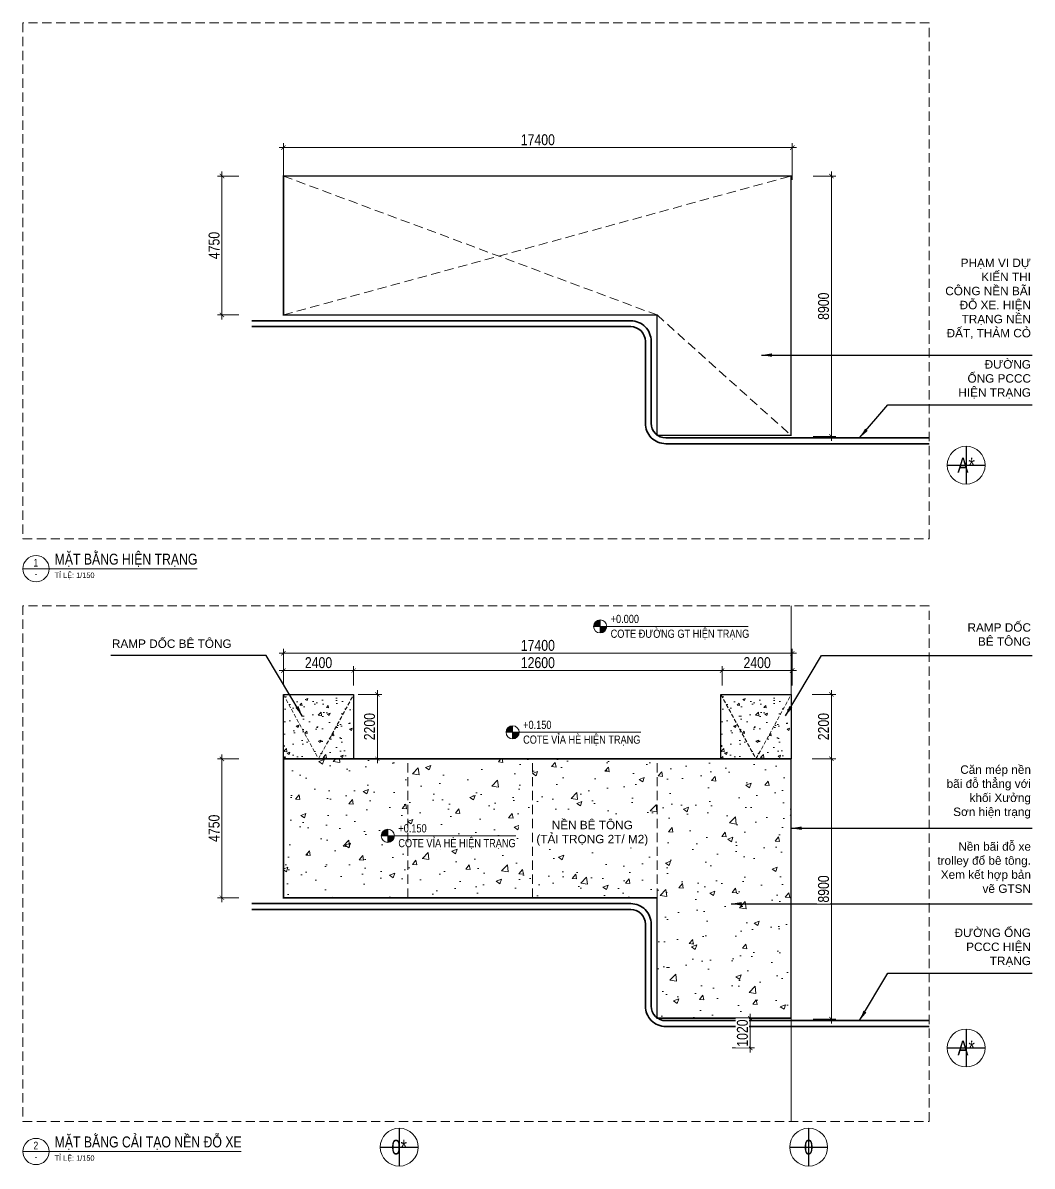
# Model space of a CAD drawing. Header units: millimetres. Extents: x -547695 to 905972, y -1055718 to 167349.
# Drawn here: x -460900 to -426386, y -736190 to -697109 of the extents above; entities that cross this region are included whole.
import ezdxf
from ezdxf.enums import TextEntityAlignment as Align

# ---------------------------------------------------------------- set-up
doc = ezdxf.new("R2010")
doc.units = ezdxf.units.MM
doc.linetypes.add('$1$Xref Mat bang cot +0.000$0$Xref Mat bang cot +0.000$0$Xref Mat Bang Tang 1$0$Xref Mat Bang Tang 1$0$$1$HIDDEN', pattern=[0.375, 0.25, -0.125])
doc.linetypes.add('HIDDEN', pattern=[9.525, 6.35, -3.175])
doc.layers.get('DEFPOINTS').update_dxf_attribs({"color": 1, "lineweight": 25})
for name, color, linetype, lineweight in [('A-DIMS', 8, 'Continuous', 9), ('A-FINE', 255, 'Continuous', 25), ('A-FURN', 251, 'Continuous', 5), ('A-HEVY', 111, 'Continuous', 35), ('A-HIDD', 45, 'HIDDEN', 9), ('A-SYMBOLS', 10, 'Continuous', 13), ('A-TEXT', 255, 'Continuous', 25), ('TBDIEN', 210, 'Continuous', 15)]:
    doc.layers.add(name, color=color, linetype=linetype, lineweight=lineweight)
doc.styles.add('$0$XR_NMVFHP_KT_MCCT_SON OTO$0$ICC-Style', font='arial.ttf')
doc.styles.add('Vnavant', font='VNAVAN.TTF', dxfattribs={"width": 0.8})
doc.styles.add('VTK _ Arial_2.5 mm', font='arial.ttf', dxfattribs={"width": 0.8})
doc.styles.add('VTK_Arial', font='arial.ttf', dxfattribs={"width": 0.8})
doc.styles.add('VTK_Arial_3.5 mm', font='arial.ttf', dxfattribs={"width": 0.8, "height": 3.5})
doc.dimstyles.new('A-2.5-DIM150', dxfattribs={"dimscale": 150, "dimtxt": 2.5, "dimasz": 1, "dimexe": 1, "dimexo": 0, "dimgap": 0.5, "dimtad": 1, "dimdec": 0, "dimzin": 12, "dimdsep": 46, "dimtxsty": 'VTK_Arial', "dimblk": 'ARCHTICK', "dimcen": 0, "dimdle": 1, "dimclrd": 256, "dimclre": 256, "dimclrt": 7, "dimadec": 1, "dimazin": 3, "dimtfac": 1, "dimtdec": 0, "dimtmove": 0, "dimatfit": 2, "dimfxl": 20, "dimtfill": 1, "dimtolj": 1, "dimtzin": 0, "dimlwd": -1, "dimlwe": -1, "dimarcsym": 0})
doc.dimstyles.new('DIM 1-250', dxfattribs={"dimscale": 2.5, "dimtxt": 220, "dimasz": 100, "dimexe": 100, "dimexo": 0, "dimgap": 80, "dimtad": 1, "dimdec": 0, "dimzin": 0, "dimdsep": 46, "dimtxsty": 'Vnavant', "dimblk1": 'ARCHTICK', "dimblk2": 'ARCHTICK', "dimsah": 1, "dimcen": 150, "dimdle": 100, "dimclrd": 256, "dimclre": 256, "dimclrt": 3, "dimadec": 0, "dimazin": 0, "dimtfac": 1, "dimtdec": 0, "dimtix": 1, "dimtmove": 2, "dimatfit": 3, "dimfxl": 1, "dimtvp": 0.833333, "dimtolj": 1, "dimtzin": 0, "dimarcsym": 0})

# ---------------------------------------------------------------- blocks, each defined once
blk = doc.blocks.new('RT7IJK87')
blk.add_wipeout([(-2400, 2194), (0, 2194), (0, 0), (-2400, 0)]).dxf.layer = 'A-FURN'
blk.add_lwpolyline([(-2400, 2194), (0, 2194), (0, 0), (-2400, 0)], close=True)
at = {"layer": 'A-HIDD', "ltscale": 20}
for p, q in [((-2400, 2194), (-1200, 0)), ((-1200, 0), (0, 2194))]:
    blk.add_line(p, q, dxfattribs=at)
blk = doc.blocks.new('_ARCHTICK')
at = {"color": 0, "linetype": 'ByBlock', "const_width": 0.15}
blk.add_lwpolyline([(-0.5, -0.5), (0.5, 0.5)], dxfattribs=at)
blk = doc.blocks.new('*D513')
at = {"layer": 'A-DIMS', "transparency": 16777216}
for p, q in [((-454092, -727166), (-454092, -722116)), ((-453517, -722266), (-454242, -722266)), ((-453517, -727016), (-454242, -727016))]:
    blk.add_line(p, q, dxfattribs=at)
at = {"layer": 'DEFPOINTS', "color": 0, "transparency": 16777216}
for p in [(-454092, -722266), (-453517, -722266), (-453517, -727016)]:
    blk.add_point(p, dxfattribs=at)
at = {"layer": 'A-DIMS', "transparency": 16777216, "xscale": 150, "yscale": 150, "zscale": 150}
for p, rotation in [((-454092, -722266), 90), ((-454092, -727016), 270)]:
    blk.add_blockref('_ARCHTICK', p, dxfattribs=dict(at, rotation=rotation))
at = {"layer": 'A-DIMS', "color": 7, "transparency": 16777216, "insert": (-454359, -724641), "char_height": 375, "attachment_point": 5, "rotation": 90, "style": 'VTK_Arial', "bg_fill": 3, "box_fill_scale": 1.1, "bg_fill_color": 257, "bg_fill_transparency": 0}
blk.add_mtext('\\A1;4750', dxfattribs=at)
blk = doc.blocks.new('*D514')
at = {"layer": 'A-DIMS', "transparency": 16777216}
for p, q in [((-433251, -731316), (-433251, -722116)), ((-433871, -722266), (-433101, -722266)), ((-433871, -731166), (-433101, -731166))]:
    blk.add_line(p, q, dxfattribs=at)
at = {"layer": 'DEFPOINTS', "color": 0, "transparency": 16777216}
for p in [(-433871, -722266), (-433251, -722266), (-433871, -731166)]:
    blk.add_point(p, dxfattribs=at)
at = {"layer": 'A-DIMS', "transparency": 16777216, "xscale": 150, "yscale": 150, "zscale": 150}
for p, rotation in [((-433251, -722266), 90), ((-433251, -731166), 270)]:
    blk.add_blockref('_ARCHTICK', p, dxfattribs=dict(at, rotation=rotation))
at = {"layer": 'A-DIMS', "color": 7, "transparency": 16777216, "insert": (-433518, -726716), "char_height": 375, "attachment_point": 5, "rotation": 90, "style": 'VTK_Arial', "bg_fill": 3, "box_fill_scale": 1.1, "bg_fill_color": 257, "bg_fill_transparency": 0}
blk.add_mtext('\\A1;8900', dxfattribs=at)
blk = doc.blocks.new('*D515')
at = {"layer": 'A-DIMS', "transparency": 16777216}
for p, q in [((-434439, -718657), (-452139, -718657)), ((-451989, -719756), (-451989, -718507)), ((-434589, -719756), (-434589, -718507))]:
    blk.add_line(p, q, dxfattribs=at)
at = {"layer": 'DEFPOINTS', "color": 0, "transparency": 16777216}
for p in [(-451989, -718657), (-451989, -719756), (-434589, -719756)]:
    blk.add_point(p, dxfattribs=at)
at = {"layer": 'A-DIMS', "transparency": 16777216, "xscale": 150, "yscale": 150, "zscale": 150, "rotation": 180}
blk.add_blockref('_ARCHTICK', (-451989, -718657), dxfattribs=at)
at = {"layer": 'A-DIMS', "transparency": 16777216, "xscale": 150, "yscale": 150, "zscale": 150}
blk.add_blockref('_ARCHTICK', (-434589, -718657), dxfattribs=at)
at = {"layer": 'A-DIMS', "color": 7, "transparency": 16777216, "insert": (-443289, -718391), "char_height": 375, "attachment_point": 5, "style": 'VTK_Arial', "bg_fill": 3, "box_fill_scale": 1.1, "bg_fill_color": 257, "bg_fill_transparency": 0}
blk.add_mtext('\\A1;17400', dxfattribs=at)
blk = doc.blocks.new('*D516')
at = {"layer": 'A-DIMS', "transparency": 16777216}
for p, q in [((-452139, -719248), (-449439, -719248)), ((-451989, -719756), (-451989, -719098)), ((-449589, -719756), (-449589, -719098))]:
    blk.add_line(p, q, dxfattribs=at)
at = {"layer": 'DEFPOINTS', "color": 0, "transparency": 16777216}
for p in [(-449589, -719248), (-451989, -719756), (-449589, -719756)]:
    blk.add_point(p, dxfattribs=at)
at = {"layer": 'A-DIMS', "transparency": 16777216, "xscale": 150, "yscale": 150, "zscale": 150, "rotation": 180}
blk.add_blockref('_ARCHTICK', (-451989, -719248), dxfattribs=at)
at = {"layer": 'A-DIMS', "transparency": 16777216, "xscale": 150, "yscale": 150, "zscale": 150}
blk.add_blockref('_ARCHTICK', (-449589, -719248), dxfattribs=at)
at = {"layer": 'A-DIMS', "color": 7, "transparency": 16777216, "insert": (-450789, -718981), "char_height": 375, "attachment_point": 5, "style": 'VTK_Arial', "bg_fill": 3, "box_fill_scale": 1.1, "bg_fill_color": 257, "bg_fill_transparency": 0}
blk.add_mtext('\\A1;2400', dxfattribs=at)
blk = doc.blocks.new('*D517')
at = {"layer": 'A-DIMS', "transparency": 16777216}
for p, q in [((-449739, -719248), (-436839, -719248)), ((-449589, -719756), (-449589, -719098)), ((-436989, -719756), (-436989, -719098))]:
    blk.add_line(p, q, dxfattribs=at)
at = {"layer": 'DEFPOINTS', "color": 0, "transparency": 16777216}
for p in [(-436989, -719248), (-449589, -719756), (-436989, -719756)]:
    blk.add_point(p, dxfattribs=at)
at = {"layer": 'A-DIMS', "transparency": 16777216, "xscale": 150, "yscale": 150, "zscale": 150, "rotation": 180}
blk.add_blockref('_ARCHTICK', (-449589, -719248), dxfattribs=at)
at = {"layer": 'A-DIMS', "transparency": 16777216, "xscale": 150, "yscale": 150, "zscale": 150}
blk.add_blockref('_ARCHTICK', (-436989, -719248), dxfattribs=at)
at = {"layer": 'A-DIMS', "color": 7, "transparency": 16777216, "insert": (-443289, -718981), "char_height": 375, "attachment_point": 5, "style": 'VTK_Arial', "bg_fill": 3, "box_fill_scale": 1.1, "bg_fill_color": 257, "bg_fill_transparency": 0}
blk.add_mtext('\\A1;12600', dxfattribs=at)
blk = doc.blocks.new('*D518')
at = {"layer": 'A-DIMS', "transparency": 16777216}
for p, q in [((-437140, -719248), (-434440, -719248)), ((-436990, -719756), (-436990, -719098)), ((-434590, -719756), (-434590, -719098))]:
    blk.add_line(p, q, dxfattribs=at)
at = {"layer": 'DEFPOINTS', "color": 0, "transparency": 16777216}
for p in [(-434590, -719248), (-436990, -719756), (-434590, -719756)]:
    blk.add_point(p, dxfattribs=at)
at = {"layer": 'A-DIMS', "transparency": 16777216, "xscale": 150, "yscale": 150, "zscale": 150, "rotation": 180}
blk.add_blockref('_ARCHTICK', (-436990, -719248), dxfattribs=at)
at = {"layer": 'A-DIMS', "transparency": 16777216, "xscale": 150, "yscale": 150, "zscale": 150}
blk.add_blockref('_ARCHTICK', (-434590, -719248), dxfattribs=at)
at = {"layer": 'A-DIMS', "color": 7, "transparency": 16777216, "insert": (-435790, -718981), "char_height": 375, "attachment_point": 5, "style": 'VTK_Arial', "bg_fill": 3, "box_fill_scale": 1.1, "bg_fill_color": 257, "bg_fill_transparency": 0}
blk.add_mtext('\\A1;2400', dxfattribs=at)
blk = doc.blocks.new('*U304')
blk.add_wipeout([(4.5, 0), (4.46, -0.56), (4.36, -1.12), (4.18, -1.66), (3.94, -2.17), (3.64, -2.65), (3.28, -3.08), (2.87, -3.47), (2.41, -3.8), (1.92, -4.07), (1.39, -4.28), (0.84, -4.42), (0.28, -4.49), (-0.28, -4.49), (-0.84, -4.42), (-1.39, -4.28), (-1.92, -4.07), (-2.41, -3.8), (-2.87, -3.47), (-3.28, -3.08), (-3.64, -2.65), (-3.94, -2.17), (-4.18, -1.66), (-4.36, -1.12), (-4.46, -0.56), (-4.5, 0), (-4.46, 0.56), (-4.36, 1.12), (-4.18, 1.66), (-3.94, 2.17), (-3.64, 2.65), (-3.28, 3.08), (-2.87, 3.47), (-2.41, 3.8), (-1.92, 4.07), (-1.39, 4.28), (-0.84, 4.42), (-0.28, 4.49), (0.28, 4.49), (0.84, 4.42), (1.39, 4.28), (1.92, 4.07), (2.41, 3.8), (2.87, 3.47), (3.28, 3.08), (3.64, 2.65), (3.94, 2.17), (4.18, 1.66), (4.36, 1.12), (4.46, 0.56)])
blk.add_circle((0, 0), 4.5)
at = {"layer": 'DEFPOINTS', "color": 250}
for p, q in [((0, 4.5), (0, -4.5)), ((-4.5, 0), (4.5, 0))]:
    blk.add_line(p, q, dxfattribs=at)
at = {"color": 7, "style": 'VTK_Arial_3.5 mm', "width": 0.8}
blk.add_attdef('X12', text='', height=3.5, dxfattribs=at).set_placement((0, 0), align=Align.MIDDLE_CENTER)
blk = doc.blocks.new('*U305')
blk.add_wipeout([(4.5, 0), (4.46, -0.56), (4.36, -1.12), (4.18, -1.66), (3.94, -2.17), (3.64, -2.65), (3.28, -3.08), (2.87, -3.47), (2.41, -3.8), (1.92, -4.07), (1.39, -4.28), (0.84, -4.42), (0.28, -4.49), (-0.28, -4.49), (-0.84, -4.42), (-1.39, -4.28), (-1.92, -4.07), (-2.41, -3.8), (-2.87, -3.47), (-3.28, -3.08), (-3.64, -2.65), (-3.94, -2.17), (-4.18, -1.66), (-4.36, -1.12), (-4.46, -0.56), (-4.5, 0), (-4.46, 0.56), (-4.36, 1.12), (-4.18, 1.66), (-3.94, 2.17), (-3.64, 2.65), (-3.28, 3.08), (-2.87, 3.47), (-2.41, 3.8), (-1.92, 4.07), (-1.39, 4.28), (-0.84, 4.42), (-0.28, 4.49), (0.28, 4.49), (0.84, 4.42), (1.39, 4.28), (1.92, 4.07), (2.41, 3.8), (2.87, 3.47), (3.28, 3.08), (3.64, 2.65), (3.94, 2.17), (4.18, 1.66), (4.36, 1.12), (4.46, 0.56)])
blk.add_circle((0, 0), 4.5)
at = {"layer": 'DEFPOINTS', "color": 250}
for p, q in [((0, 4.5), (0, -4.5)), ((-4.5, 0), (4.5, 0))]:
    blk.add_line(p, q, dxfattribs=at)
at = {"color": 7, "style": 'VTK_Arial_3.5 mm', "width": 0.8}
blk.add_attdef('X12', text='', height=3.5, dxfattribs=at).set_placement((0, 0), align=Align.MIDDLE_CENTER)
blk = doc.blocks.new('*U306')
blk.add_wipeout([(4.5, 0), (4.46, -0.56), (4.36, -1.12), (4.18, -1.66), (3.94, -2.17), (3.64, -2.65), (3.28, -3.08), (2.87, -3.47), (2.41, -3.8), (1.92, -4.07), (1.39, -4.28), (0.84, -4.42), (0.28, -4.49), (-0.28, -4.49), (-0.84, -4.42), (-1.39, -4.28), (-1.92, -4.07), (-2.41, -3.8), (-2.87, -3.47), (-3.28, -3.08), (-3.64, -2.65), (-3.94, -2.17), (-4.18, -1.66), (-4.36, -1.12), (-4.46, -0.56), (-4.5, 0), (-4.46, 0.56), (-4.36, 1.12), (-4.18, 1.66), (-3.94, 2.17), (-3.64, 2.65), (-3.28, 3.08), (-2.87, 3.47), (-2.41, 3.8), (-1.92, 4.07), (-1.39, 4.28), (-0.84, 4.42), (-0.28, 4.49), (0.28, 4.49), (0.84, 4.42), (1.39, 4.28), (1.92, 4.07), (2.41, 3.8), (2.87, 3.47), (3.28, 3.08), (3.64, 2.65), (3.94, 2.17), (4.18, 1.66), (4.36, 1.12), (4.46, 0.56)])
blk.add_circle((0, 0), 4.5)
at = {"layer": 'DEFPOINTS', "color": 250}
for p, q in [((0, 4.5), (0, -4.5)), ((-4.5, 0), (4.5, 0))]:
    blk.add_line(p, q, dxfattribs=at)
at = {"color": 7, "style": 'VTK_Arial_3.5 mm', "width": 0.8}
blk.add_attdef('X12', text='', height=3.5, dxfattribs=at).set_placement((0, 0), align=Align.MIDDLE_CENTER)
blk = doc.blocks.new('*U138')
at = {"layer": 'A-SYMBOLS'}
h = blk.add_hatch(color=256, dxfattribs=at)
h.paths.add_polyline_path([(0, 0), (0, -2, 0.414214), (2, 0)])
h.paths.add_polyline_path([(0, 0), (0, 2, 0.414214), (-2, 0)])
blk.add_line((-2, 0), (39, 0))
blk.add_lwpolyline([(0, -2), (0, 2)])
blk.add_circle((0, 0), 2, dxfattribs=at)
at = {"color": 7, "style": 'VTK _ Arial_2.5 mm', "width": 0.8, "flags": 4}
blk.add_attdef('FINISHFLOORLEVEL', text='', height=2.5, dxfattribs=at).set_placement((3.2, 3.53), align=Align.TOP_LEFT)
blk.add_attdef('NAMEOFLEVEL', (3.2, -3.47), '', height=2.5, dxfattribs=at)
blk = doc.blocks.new('*U139')
at = {"layer": 'A-SYMBOLS'}
h = blk.add_hatch(color=256, dxfattribs=at)
h.paths.add_polyline_path([(0, 0), (0, -2, 0.414214), (2, 0)])
h.paths.add_polyline_path([(0, 0), (0, 2, 0.414214), (-2, 0)])
blk.add_line((-2, 0), (45, 0))
blk.add_lwpolyline([(0, -2), (0, 2)])
blk.add_circle((0, 0), 2, dxfattribs=at)
at = {"color": 7, "style": 'VTK _ Arial_2.5 mm', "width": 0.8, "flags": 4}
blk.add_attdef('FINISHFLOORLEVEL', text='', height=2.5, dxfattribs=at).set_placement((3.2, 3.53), align=Align.TOP_LEFT)
blk.add_attdef('NAMEOFLEVEL', (3.2, -3.47), '', height=2.5, dxfattribs=at)
blk = doc.blocks.new('*D519')
at = {"layer": 'A-DIMS', "transparency": 16777216}
for p, q in [((-433907, -720066), (-433101, -720066)), ((-433251, -722416), (-433251, -719916)), ((-433907, -722266), (-433101, -722266))]:
    blk.add_line(p, q, dxfattribs=at)
at = {"layer": 'DEFPOINTS', "color": 0, "transparency": 16777216}
for p in [(-433907, -720066), (-433251, -720066), (-433907, -722266)]:
    blk.add_point(p, dxfattribs=at)
at = {"layer": 'A-DIMS', "transparency": 16777216, "xscale": 150, "yscale": 150, "zscale": 150}
for p, rotation in [((-433251, -720066), 90), ((-433251, -722266), 270)]:
    blk.add_blockref('_ARCHTICK', p, dxfattribs=dict(at, rotation=rotation))
at = {"layer": 'A-DIMS', "color": 7, "transparency": 16777216, "insert": (-433518, -721166), "char_height": 375, "attachment_point": 5, "rotation": 90, "style": 'VTK_Arial', "bg_fill": 3, "box_fill_scale": 1.1, "bg_fill_color": 257, "bg_fill_transparency": 0}
blk.add_mtext('\\A1;2200', dxfattribs=at)
blk = doc.blocks.new('*D520')
at = {"layer": 'A-DIMS', "transparency": 16777216}
for p, q in [((-436646, -731131), (-435876, -731131)), ((-436026, -730981), (-436026, -732301)), ((-436646, -732151), (-435876, -732151))]:
    blk.add_line(p, q, dxfattribs=at)
at = {"layer": 'A-DIMS', "transparency": 16777216, "xscale": 150, "yscale": 150, "zscale": 150}
for p, rotation in [((-436026, -731131), 90), ((-436026, -732151), 270)]:
    blk.add_blockref('_ARCHTICK', p, dxfattribs=dict(at, rotation=rotation))
at = {"layer": 'A-DIMS', "color": 7, "transparency": 16777216, "insert": (-436293, -731641), "char_height": 375, "attachment_point": 5, "rotation": 90, "style": 'VTK_Arial', "bg_fill": 3, "box_fill_scale": 1.1, "bg_fill_color": 257, "bg_fill_transparency": 0}
blk.add_mtext('\\A1;1020', dxfattribs=at)
at = {"layer": 'DEFPOINTS', "color": 0, "transparency": 16777216}
for p in [(-436646, -731131), (-436646, -732151), (-436026, -732151)]:
    blk.add_point(p, dxfattribs=at)
blk = doc.blocks.new('*D914')
at = {"layer": 'A-DIMS', "transparency": 16777216}
for p, q in [((-454092, -707244), (-454092, -702194)), ((-453517, -702344), (-454242, -702344)), ((-453517, -707094), (-454242, -707094))]:
    blk.add_line(p, q, dxfattribs=at)
at = {"layer": 'DEFPOINTS', "color": 0, "transparency": 16777216}
for p in [(-454092, -702344), (-453517, -702344), (-453517, -707094)]:
    blk.add_point(p, dxfattribs=at)
at = {"layer": 'A-DIMS', "transparency": 16777216, "xscale": 150, "yscale": 150, "zscale": 150}
for p, rotation in [((-454092, -702344), 90), ((-454092, -707094), 270)]:
    blk.add_blockref('_ARCHTICK', p, dxfattribs=dict(at, rotation=rotation))
at = {"layer": 'A-DIMS', "color": 7, "transparency": 16777216, "insert": (-454359, -704719), "char_height": 375, "attachment_point": 5, "rotation": 90, "style": 'VTK_Arial', "bg_fill": 3, "box_fill_scale": 1.1, "bg_fill_color": 257, "bg_fill_transparency": 0}
blk.add_mtext('\\A1;4750', dxfattribs=at)
blk = doc.blocks.new('*D915')
at = {"layer": 'A-DIMS', "transparency": 16777216}
for p, q in [((-433251, -711394), (-433251, -702194)), ((-433871, -702344), (-433101, -702344)), ((-433871, -711244), (-433101, -711244))]:
    blk.add_line(p, q, dxfattribs=at)
at = {"layer": 'DEFPOINTS', "color": 0, "transparency": 16777216}
for p in [(-433871, -702344), (-433251, -702344), (-433871, -711244)]:
    blk.add_point(p, dxfattribs=at)
at = {"layer": 'A-DIMS', "transparency": 16777216, "xscale": 150, "yscale": 150, "zscale": 150}
for p, rotation in [((-433251, -702344), 90), ((-433251, -711244), 270)]:
    blk.add_blockref('_ARCHTICK', p, dxfattribs=dict(at, rotation=rotation))
at = {"layer": 'A-DIMS', "color": 7, "transparency": 16777216, "insert": (-433518, -706794), "char_height": 375, "attachment_point": 5, "rotation": 90, "style": 'VTK_Arial', "bg_fill": 3, "box_fill_scale": 1.1, "bg_fill_color": 257, "bg_fill_transparency": 0}
blk.add_mtext('\\A1;8900', dxfattribs=at)
blk = doc.blocks.new('*D916')
at = {"layer": 'A-DIMS', "transparency": 16777216}
for p, q in [((-434439, -701373), (-452139, -701373)), ((-451989, -702472), (-451989, -701223)), ((-434589, -702472), (-434589, -701223))]:
    blk.add_line(p, q, dxfattribs=at)
at = {"layer": 'DEFPOINTS', "color": 0, "transparency": 16777216}
for p in [(-451989, -701373), (-451989, -702472), (-434589, -702472)]:
    blk.add_point(p, dxfattribs=at)
at = {"layer": 'A-DIMS', "transparency": 16777216, "xscale": 150, "yscale": 150, "zscale": 150, "rotation": 180}
blk.add_blockref('_ARCHTICK', (-451989, -701373), dxfattribs=at)
at = {"layer": 'A-DIMS', "transparency": 16777216, "xscale": 150, "yscale": 150, "zscale": 150}
blk.add_blockref('_ARCHTICK', (-434589, -701373), dxfattribs=at)
at = {"layer": 'A-DIMS', "color": 7, "transparency": 16777216, "insert": (-443289, -701107), "char_height": 375, "attachment_point": 5, "style": 'VTK_Arial', "bg_fill": 3, "box_fill_scale": 1.1, "bg_fill_color": 257, "bg_fill_transparency": 0}
blk.add_mtext('\\A1;17400', dxfattribs=at)
blk = doc.blocks.new('*D917')
at = {"layer": 'A-DIMS', "transparency": 16777216}
for p, q in [((-449434, -720066), (-448628, -720066)), ((-448778, -722416), (-448778, -719916)), ((-449434, -722266), (-448628, -722266))]:
    blk.add_line(p, q, dxfattribs=at)
at = {"layer": 'DEFPOINTS', "color": 0, "transparency": 16777216}
for p in [(-449434, -720066), (-448778, -720066), (-449434, -722266)]:
    blk.add_point(p, dxfattribs=at)
at = {"layer": 'A-DIMS', "transparency": 16777216, "xscale": 150, "yscale": 150, "zscale": 150}
for p, rotation in [((-448778, -720066), 90), ((-448778, -722266), 270)]:
    blk.add_blockref('_ARCHTICK', p, dxfattribs=dict(at, rotation=rotation))
at = {"layer": 'A-DIMS', "color": 7, "transparency": 16777216, "insert": (-449044, -721166), "char_height": 375, "attachment_point": 5, "rotation": 90, "style": 'VTK_Arial', "bg_fill": 3, "box_fill_scale": 1.1, "bg_fill_color": 257, "bg_fill_transparency": 0}
blk.add_mtext('\\A1;2200', dxfattribs=at)
blk = doc.blocks.new('*U966')
for p, q in [((0, 0), (-14.5, 0)), ((65.14, 0), (0, 0))]:
    blk.add_line(p, q)
blk.add_circle((-8.5, 0), 6)
at = {"color": 7, "style": 'VTK_Arial', "width": 0.8}
blk.add_attdef('SECTION', (0, 1.86), '', height=5, dxfattribs=at)
blk.add_attdef('MARK', text='', height=3.5, dxfattribs=at).set_placement((-8.59, 0.99), align=Align.CENTER)
at = {"color": 7, "linetype": 'Continuous', "style": 'VTK_Arial', "width": 0.8}
blk.add_attdef('REF', text='', height=2.5, dxfattribs=at).set_placement((-8.49, -3.75), align=Align.CENTER)
at = {"color": 7, "linetype": 'Continuous', "style": 'VTK_Arial', "width": 0.8, "flags": 8}
blk.add_attdef('SCALE-I', (0, -4.25), '', height=2.5, dxfattribs=at)
blk = doc.blocks.new('*U967')
for p, q in [((0, 0), (-14.5, 0)), ((85.1, 0), (0, 0))]:
    blk.add_line(p, q)
blk.add_circle((-8.5, 0), 6)
at = {"color": 7, "style": 'VTK_Arial', "width": 0.8}
blk.add_attdef('SECTION', (0, 1.86), '', height=5, dxfattribs=at)
blk.add_attdef('MARK', text='', height=3.5, dxfattribs=at).set_placement((-8.59, 0.99), align=Align.CENTER)
at = {"color": 7, "linetype": 'Continuous', "style": 'VTK_Arial', "width": 0.8}
blk.add_attdef('REF', text='', height=2.5, dxfattribs=at).set_placement((-8.49, -3.75), align=Align.CENTER)
at = {"color": 7, "linetype": 'Continuous', "style": 'VTK_Arial', "width": 0.8, "flags": 8}
blk.add_attdef('SCALE-I', (0, -4.25), '', height=2.5, dxfattribs=at)

msp = doc.modelspace()

# ---------------------------------------------------------------- linework, layer by layer
at = {"color": 3, "linetype": '$1$Xref Mat bang cot +0.000$0$Xref Mat bang cot +0.000$0$Xref Mat Bang Tang 1$0$Xref Mat Bang Tang 1$0$$1$HIDDEN', "ltscale": 1000, "const_width": 50}
msp.add_lwpolyline([(-451988.8, -707093.8), (-451988.8, -702344.2), (-434629.8, -702344.2), (-434629.8, -711208.8), (-439213.8, -711208.8), (-439213.8, -707093.8)], close=True, dxfattribs=at)
at = {"layer": 'A-HEVY', "color": 1}
for points in [[(-429913.4, -711293.6), (-438913.6, -711293.6, -0.4142136), (-439413.6, -710793.6), (-439413.6, -707993.7, 0.4142136), (-440113.6, -707293.7), (-453070.2, -707293.7)], [(-429913.4, -711493.6), (-438913.6, -711493.6, -0.4142136), (-439613.6, -710793.6), (-439613.6, -707993.7, 0.4142136), (-440113.6, -707493.7), (-453070.2, -707493.7)]]:
    msp.add_lwpolyline(points, format="xyb", dxfattribs=at)
at = {"layer": 'A-HIDD', "ltscale": 50}
msp.add_lwpolyline([(-429913.4, -697108.8), (-460899.8, -697108.8), (-460899.8, -714743.1), (-429913.4, -714743.1)], close=True, dxfattribs=at)
for points in [[(-451988.8, -707093.8), (-434629.8, -702344.2)], [(-451988.8, -702344.2), (-439213.8, -707093.8), (-434629.8, -711208.8)]]:
    msp.add_lwpolyline(points, dxfattribs=at)

# ---------------------------------------------------------------- block references
at = {"layer": 'A-SYMBOLS'}
for name, p, xscale, yscale, zscale, values in [('*U304', (-428643.1, -712228.8), 144.1216646319955, 144.1216646319955, 144.1216646319955, {'X12': 'A*'}), ('*U966', (-459813.6, -715767.4), 74.91082045184281, 74.91082045184281, 74.91082045184281, {'SECTION': 'MẶT BẰNG HIỆN TRẠNG', 'SCALE-I': 'TỈ LỆ: 1/150', 'REF': '-', 'MARK': '1'}), ('*U304', (-428643.1, -732151.1), 144.1216646319955, 144.1216646319955, 144.1216646319955, {'X12': 'A*'}), ('*U967', (-459813.6, -735689.7), 74.91082045184281, 74.91082045184281, 74.91082045184281, {'SECTION': 'MẶT BẰNG CẢI TẠO NỀN ĐỖ XE', 'SCALE-I': 'TỈ LỆ: 1/150', 'REF': '-', 'MARK': '2'}), ('*U306', (-448029.4, -735541.2), 144.1216646319955, 144.1216646319955, 144.1216646319955, {'X12': '0*'}), ('*U305', (-434029.4, -735541.2), 144.1216646319955, 144.1216646319955, 144.1216646319955, {'X12': '0'})]:
    msp.add_blockref(name, p, dxfattribs=dict(at, xscale=xscale, yscale=yscale, zscale=zscale)).add_auto_attribs(values)
ref = msp.add_blockref('*U139', (-441158.7, -717740.5), dxfattribs=dict(at, xscale=112.366230677765, yscale=112.366230677765, zscale=112.366230677765))
ref.add_attrib('FINISHFLOORLEVEL', '+0.000', dxfattribs={"layer": '0', "color": 7, "height": 280.92, "style": 'VTK _ Arial_2.5 mm', "width": 0.8}).set_placement((-440799.1, -717343.6), align=Align.TOP_LEFT)
ref.add_attrib('NAMEOFLEVEL', 'COTE ĐƯỜNG GT HIỆN TRẠNG', (-440799.1, -718130.1), dxfattribs={"layer": '0', "color": 7, "height": 280.916, "style": 'VTK _ Arial_2.5 mm', "width": 0.8})
ref = msp.add_blockref('*U138', (-444151.9, -721360.9), dxfattribs=dict(at, xscale=112.366230677765, yscale=112.366230677765, zscale=112.366230677765))
ref.add_attrib('FINISHFLOORLEVEL', '+0.150', dxfattribs={"layer": '0', "color": 7, "height": 280.92, "style": 'VTK _ Arial_2.5 mm', "width": 0.8}).set_placement((-443792.4, -720964), align=Align.TOP_LEFT)
ref.add_attrib('NAMEOFLEVEL', 'COTE VỈA HÈ HIỆN TRẠNG', (-443792.4, -721750.6), dxfattribs={"layer": '0', "color": 7, "height": 280.916, "style": 'VTK _ Arial_2.5 mm', "width": 0.8})

# ---------------------------------------------------------------- texts
at = {"layer": 'A-TEXT', "color": 7, "char_height": 288.243, "style": '$0$XR_NMVFHP_KT_MCCT_SON OTO$0$ICC-Style'}
for s, insert, width, attachment_point in [('PHẠM VI DỰ KIẾN THI CÔNG NỀN BÃI ĐỖ XE. HIỆN TRẠNG NỀN ĐẤT, THẢM CỎ', (-426427.1, -705168.5), 2924.609, 3), ('ĐƯỜNG ỐNG PCCC HIỆN TRẠNG', (-426427.1, -708638.6), 2548.324, 3), ('RAMP DỐC BÊ TÔNG ', (-426427.1, -717632.2), 2300.423, 3), ('RAMP DỐC BÊ TÔNG ', (-457854.1, -718186.3), 4721.102, 1), ('Căn mép nền bãi đỗ thẳng với khối Xưởng Sơn hiện trạng', (-426427.1, -722491.3), 2880.862, 3), ('Nền bãi đỗ xe trolley đổ bê tông. Xem kết hợp bản vẽ GTSN', (-426427.1, -725118.9), 3449.575, 3), ('ĐƯỜNG ỐNG PCCC HIỆN TRẠNG', (-426427.1, -728068.7), 2807.891, 3)]:
    msp.add_mtext(s, dxfattribs=dict(at, insert=insert, width=width, attachment_point=attachment_point))

# ---------------------------------------------------------------- leaders
at = {"layer": 'A-DIMS'}
for points in [[(-435637.5, -708466.4), (-431320.3, -708466.4), (-426386.4, -708466.4)], [(-432288.1, -711293.6), (-431320.3, -710164.2), (-426386.4, -710164.2)], [(-432288.1, -731215.9), (-431320.3, -729596.5), (-426386.4, -729596.5)]]:
    msp.add_leader(points, dimstyle='DIM 1-250', override={"dimscale": 7206.083232, "dimasz": 0.05, "dimgap": 80, "dimtad": 0}, dxfattribs=at)

# ---------------------------------------------------------------- wipeouts: each hides what was drawn before it
at = {"color": 3, "linetype": '$1$Xref Mat bang cot +0.000$0$Xref Mat bang cot +0.000$0$Xref Mat Bang Tang 1$0$Xref Mat Bang Tang 1$0$$1$HIDDEN', "ltscale": 1000}
msp.add_wipeout([(-451988.8, -727016.1), (-451988.8, -722266.5), (-434629.8, -722266.5), (-434629.8, -731131), (-439213.8, -731131), (-439213.8, -727016.1)], dxfattribs=at).dxf.layer = 'A-FURN'

# ---------------------------------------------------------------- next in the draw order: linework, layer by layer
at = {"layer": 'A-HEVY', "color": 1}
for points in [[(-429913.4, -731215.9), (-438913.6, -731215.9, -0.4142136), (-439413.6, -730715.9), (-439413.6, -727915.9, 0.4142136), (-440113.6, -727215.9), (-453070.2, -727215.9)], [(-429913.4, -731415.9), (-438913.6, -731415.9, -0.4142136), (-439613.6, -730715.9), (-439613.6, -727915.9, 0.4142136), (-440113.6, -727415.9), (-453070.2, -727415.9)]]:
    msp.add_lwpolyline(points, format="xyb", dxfattribs=at)
at = {"layer": 'A-HIDD', "ltscale": 50}
msp.add_lwpolyline([(-447730.4, -727016.1), (-447730.4, -722266.5)], dxfattribs=at)

# ---------------------------------------------------------------- next in the draw order: block references
at = {"layer": 'A-FINE'}
for p in [(-449588.8, -722266.5), (-434629.8, -722266.5)]:
    msp.add_blockref('RT7IJK87', p, dxfattribs=at)

# ---------------------------------------------------------------- next in the draw order: dimensions: what is measured, and where the dimension line sits
at = {"layer": 'A-DIMS'}
dim = msp.add_linear_dim(base=(-451988.8, -701373.2), p1=(-434588.8, -702471.6), p2=(-451988.8, -702471.6), dimstyle='A-2.5-DIM150', override={"dimpost": '\\X', "dimblk": 'ARCHTICK', "dimtfill": 1, "dimtfillclr": 0}, dxfattribs=at)
dim.commit()
dim.dimension.update_dxf_attribs({"geometry": '*D916', "text_midpoint": (-443288.8, -701106.7)})
for base, p1, p2, picture, middle in [((-454092.4, -702344.2), (-453516.6, -707093.8), (-453516.6, -702344.2), '*D914', (-454358.9, -704719)), ((-433251.5, -702344.2), (-433871, -711243.8), (-433871, -702344.2), '*D915', (-433517.9, -706794))]:
    dim = msp.add_linear_dim(base=base, p1=p1, p2=p2, angle=90, dimstyle='A-2.5-DIM150', override={"dimpost": '\\X', "dimblk": 'ARCHTICK', "dimtfill": 1, "dimtfillclr": 0}, dxfattribs=at)
    dim.commit()
    dim.dimension.update_dxf_attribs({"geometry": picture, "text_midpoint": middle})

# ---------------------------------------------------------------- next in the draw order: leaders
for points in [[(-434629.8, -724638.8), (-431320.3, -724638.8), (-426386.4, -724638.8)], [(-436677.7, -727222.7), (-431320.3, -727222.7), (-426386.4, -727222.7)]]:
    msp.add_leader(points, dimstyle='DIM 1-250', override={"dimscale": 7206.083232, "dimasz": 0.05, "dimgap": 80, "dimtad": 0}, dxfattribs=at)

# ---------------------------------------------------------------- next in the draw order: hatches: boundary and pattern name
at = {"layer": 'A-FURN', "transparency": 33554595}
h = msp.add_hatch(dxfattribs=at)
h.set_pattern_fill('AR-CONC', color=3, scale=10)
h.set_pattern_definition([(50, (-451988.8, -731131), (1821.85, -159.39), [190.5, -2095.5]), (355, (-451988.8, -731131), (-352.43, 1910.57), [152.4, -1676.4]), (100.451, (-451837, -731144.3), (1469.41, 1751.18), [161.9, -1780.9]), (46.184, (-451988.8, -730623), (2710.8, -420.42), [285.75, -3143.25]), (96.636, (-451762.9, -730658), (2374.04, 2474.26), [242.85, -2671.36]), (351.184, (-451988.8, -730623), (2374.04, 2474.26), [228.6, -2514.6]), (21, (-451734.8, -730750), (1516.14, -1022.65), [190.5, -2095.5]), (326, (-451734.8, -730750), (618.02, 1841.88), [152.4, -1676.4]), (71.451, (-451608.4, -730835.2), (2134.16, 819.23), [161.9, -1780.9]), (37.5, (-451988.75, -731131), (30.886, 845.55), [0, -1656.08, 0, -1701.8, 0, -1682.75]), (7.5, (-451988.75, -731131), (668.197, 1001.806), [0, -970.28, 0, -1617.98, 0, -641.35]), (327.5, (-452555.2, -731131), (1355.906, -57.287), [0, -635, 0, -1981.2, 0, -2628.9]), (317.5, (-452809.2, -731131), (1481.29, 254.265), [0, -825.5, 0, -1315.72, 0, -1866.9])])
h.paths.add_polyline_path([(-451988.8, -727016.1), (-451988.8, -722266.5), (-434629.8, -722266.5), (-434629.8, -731131), (-439213.8, -731131), (-439213.8, -727016.1)])
at = {"layer": 'TBDIEN', "transparency": 33554620}
h = msp.add_hatch(dxfattribs=at)
h.set_pattern_fill('AR-CONC', color=251, scale=5)
h.set_pattern_definition([(50, (-451988.75, -722266.15), (910.92, -79.7), [95.25, -1047.75]), (355, (-451988.75, -722266.15), (-176.22, 955.28), [76.2, -838.2]), (100.45, (-451912.8, -722272.8), (734.7, 875.6), [80.95, -890.45]), (46.184, (-451988.7, -722012.1), (1355.4, -210.2), [142.88, -1571.62]), (96.636, (-451875.8, -722029.7), (1187, 1237.13), [121.43, -1335.68]), (351.184, (-451988.7, -722012.1), (1187, 1237.1), [114.3, -1257.3]), (21, (-451861.75, -722075.65), (758.07, -511.33), [95.25, -1047.75]), (326, (-451861.75, -722075.65), (309, 920.94), [76.2, -838.2]), (71.45, (-451798.6, -722118.3), (1067.08, 409.61), [80.95, -890.45]), (37.5, (-451988.75, -722266.15), (15.443, 422.775), [0, -828.04, 0, -850.9, 0, -841.375]), (7.5, (-451988.75, -722266.15), (334.1, 500.9), [0, -485.14, 0, -808.99, 0, -320.675]), (327.5, (-452271.96, -722266.15), (677.953, -28.644), [0, -317.5, 0, -990.6, 0, -1314.45]), (317.5, (-452398.96, -722266.15), (740.65, 127.13), [0, -412.75, 0, -657.86, 0, -933.45])])
h.paths.add_polyline_path([(-451988.7, -720072), (-449588.8, -720072), (-449588.8, -722266.1), (-451988.7, -722266.1)])
h = msp.add_hatch(dxfattribs=at)
h.set_pattern_fill('AR-CONC', color=251, scale=5)
h.set_pattern_definition([(50, (-437029.85, -722266.15), (910.92, -79.7), [95.25, -1047.75]), (355, (-437029.85, -722266.15), (-176.22, 955.28), [76.2, -838.2]), (100.45, (-436953.9, -722272.8), (734.7, 875.6), [80.95, -890.45]), (46.184, (-437029.8, -722012.1), (1355.4, -210.2), [142.88, -1571.62]), (96.636, (-436916.9, -722029.7), (1187, 1237.13), [121.43, -1335.68]), (351.184, (-437029.8, -722012.1), (1187, 1237.1), [114.3, -1257.3]), (21, (-436902.85, -722075.65), (758.07, -511.33), [95.25, -1047.75]), (326, (-436902.85, -722075.65), (309, 920.94), [76.2, -838.2]), (71.45, (-436839.7, -722118.3), (1067.08, 409.61), [80.95, -890.45]), (37.5, (-437029.85, -722266.15), (15.443, 422.775), [0, -828.04, 0, -850.9, 0, -841.375]), (7.5, (-437029.85, -722266.15), (334.1, 500.9), [0, -485.14, 0, -808.99, 0, -320.675]), (327.5, (-437313.06, -722266.15), (677.953, -28.644), [0, -317.5, 0, -990.6, 0, -1314.45]), (317.5, (-437440.06, -722266.15), (740.65, 127.13), [0, -412.75, 0, -657.86, 0, -933.45])])
h.paths.add_polyline_path([(-437029.8, -720072), (-434629.8, -720072), (-434629.8, -722266.1), (-437029.8, -722266.1)])

# ---------------------------------------------------------------- next in the draw order: linework, layer by layer
at = {"color": 3, "linetype": '$1$Xref Mat bang cot +0.000$0$Xref Mat bang cot +0.000$0$Xref Mat Bang Tang 1$0$Xref Mat Bang Tang 1$0$$1$HIDDEN', "ltscale": 1000, "const_width": 50}
msp.add_lwpolyline([(-451988.8, -727016.1), (-451988.8, -722266.5), (-434629.8, -722266.5), (-434629.8, -731131), (-439213.8, -731131), (-439213.8, -727016.1)], close=True, dxfattribs=at)
at = {"layer": 'TBDIEN'}
msp.add_lwpolyline([(-434629.8, -734665.3), (-434629.8, -717031)], dxfattribs=at)
for points in [[(-451988.7, -720072), (-449588.8, -720072), (-449588.8, -722266.1), (-451988.7, -722266.1)], [(-437029.8, -720072), (-434629.8, -720072), (-434629.8, -722266.1), (-437029.8, -722266.1)]]:
    msp.add_lwpolyline(points, close=True, dxfattribs=at)

# ---------------------------------------------------------------- next in the draw order: leaders
at = {"layer": 'A-DIMS'}
for points in [[(-451343.6, -720800.4), (-452581.1, -718729.8), (-457894.8, -718729.8)], [(-434821.4, -720800.4), (-433583.9, -718729.8), (-426386.4, -718729.8)]]:
    msp.add_leader(points, dimstyle='DIM 1-250', override={"dimscale": 7206.083232, "dimasz": 0.05, "dimgap": 80, "dimtad": 0}, dxfattribs=at)

# ---------------------------------------------------------------- next in the draw order: texts
at = {"layer": 'A-TEXT', "color": 7, "insert": (-441428.1, -724384.9), "char_height": 288.243, "width": 4721.102, "attachment_point": 2, "style": '$0$XR_NMVFHP_KT_MCCT_SON OTO$0$ICC-Style', "bg_fill": 2}
msp.add_mtext('NỀN BÊ TÔNG\\P(TẢI TRỌNG 2T/ M2)', dxfattribs=at)

# ---------------------------------------------------------------- next in the draw order: linework, layer by layer
at = {"layer": 'A-HIDD', "ltscale": 50}
msp.add_lwpolyline([(-429913.4, -717031), (-460899.8, -717031), (-460899.8, -734665.3), (-429913.4, -734665.3)], close=True, dxfattribs=at)
for points in [[(-443472.1, -727016.1), (-443472.1, -722266.5)], [(-439213.8, -727016.1), (-439213.8, -722266.5)]]:
    msp.add_lwpolyline(points, dxfattribs=at)

# ---------------------------------------------------------------- next in the draw order: block references
at = {"layer": 'A-SYMBOLS'}
ref = msp.add_blockref('*U138', (-448419.5, -724898.5), dxfattribs=dict(at, xscale=112.366230677765, yscale=112.366230677765, zscale=112.366230677765))
ref.add_attrib('FINISHFLOORLEVEL', '+0.150', dxfattribs={"layer": '0', "color": 7, "height": 280.92, "style": 'VTK _ Arial_2.5 mm', "width": 0.8}).set_placement((-448059.9, -724501.6), align=Align.TOP_LEFT)
ref.add_attrib('NAMEOFLEVEL', 'COTE VỈA HÈ HIỆN TRẠNG', (-448059.9, -725288.1), dxfattribs={"layer": '0', "color": 7, "height": 280.916, "style": 'VTK _ Arial_2.5 mm', "width": 0.8})

# ---------------------------------------------------------------- next in the draw order: dimensions: what is measured, and where the dimension line sits
at = {"layer": 'A-DIMS'}
dim = msp.add_linear_dim(base=(-451988.8, -718657.5), p1=(-434588.8, -719755.9), p2=(-451988.8, -719755.9), dimstyle='A-2.5-DIM150', override={"dimpost": '\\X', "dimblk": 'ARCHTICK', "dimtfill": 1, "dimtfillclr": 0}, dxfattribs=at)
dim.commit()
dim.dimension.update_dxf_attribs({"geometry": '*D515', "text_midpoint": (-443288.8, -718391)})
for base, p1, p2, override, picture, middle in [((-454092.4, -722266.5), (-453516.6, -727016.1), (-453516.6, -722266.5), {"dimpost": '\\X', "dimblk": 'ARCHTICK', "dimtfill": 1, "dimtfillclr": 0}, '*D513', (-454358.9, -724641.3)), ((-433251.4558, -722266.4686), (-433870.9858, -731166.0267), (-433870.9858, -722266.4686), {"dimpost": '\\X', "dimblk": 'ARCHTICK', "dimtfill": 1, "dimtfillclr": 0}, '*D514', (-433517.9207, -726716.2477)), ((-436026.3, -732150.8), (-436645.8, -731131), (-436645.8, -732150.8), {"dimpost": '\\X', "dimtmove": 1}, '*D520', (-436292.7, -731640.9))]:
    dim = msp.add_linear_dim(base=base, p1=p1, p2=p2, angle=90, dimstyle='A-2.5-DIM150', override=override, dxfattribs=at)
    dim.commit()
    dim.dimension.update_dxf_attribs({"geometry": picture, "text_midpoint": middle})

# ---------------------------------------------------------------- next in the draw order: dimensions: what is measured, and where the dimension line sits
dim = msp.add_linear_dim(base=(-449588.8, -719247.8), p1=(-451988.8, -719755.9), p2=(-449588.8, -719755.9), dimstyle='A-2.5-DIM150', override={"dimpost": '\\X', "dimblk": 'ARCHTICK', "dimtfill": 1, "dimtfillclr": 0}, dxfattribs=at)
dim.commit()
dim.dimension.update_dxf_attribs({"geometry": '*D516', "text_midpoint": (-450788.8, -718981.4)})
dim = msp.add_linear_dim(base=(-433251.4558, -720065.9927), p1=(-433907.2693, -722266.4686), p2=(-433907.2693, -720065.9927), angle=90, dimstyle='A-2.5-DIM150', override={"dimpost": '\\X', "dimtmove": 1}, dxfattribs=at)
dim.commit()
dim.dimension.update_dxf_attribs({"geometry": '*D519', "text_midpoint": (-433517.9207, -721166.2306)})

# ---------------------------------------------------------------- next in the draw order: dimensions: what is measured, and where the dimension line sits
dim = msp.add_linear_dim(base=(-436988.8, -719247.8), p1=(-449588.8, -719755.9), p2=(-436988.8, -719755.9), dimstyle='A-2.5-DIM150', override={"dimpost": '\\X'}, dxfattribs=at)
dim.commit()
dim.dimension.update_dxf_attribs({"geometry": '*D517', "text_midpoint": (-443288.8, -718981.4)})

# ---------------------------------------------------------------- next in the draw order: dimensions: what is measured, and where the dimension line sits
dim = msp.add_linear_dim(base=(-434589.8, -719247.8), p1=(-436989.8, -719755.9), p2=(-434589.8, -719755.9), dimstyle='A-2.5-DIM150', override={"dimpost": '\\X', "dimblk": 'ARCHTICK', "dimtfill": 1, "dimtfillclr": 0}, dxfattribs=at)
dim.commit()
dim.dimension.update_dxf_attribs({"geometry": '*D518', "text_midpoint": (-435789.8, -718981.4)})
dim = msp.add_linear_dim(base=(-448777.723, -720065.9927), p1=(-449433.5365, -722266.4686), p2=(-449433.5365, -720065.9927), angle=90, dimstyle='A-2.5-DIM150', override={"dimpost": '\\X', "dimtmove": 1}, dxfattribs=at)
dim.commit()
dim.dimension.update_dxf_attribs({"geometry": '*D917', "text_midpoint": (-449044.1878, -721166.2306)})

doc.saveas('drawing.dxf')
